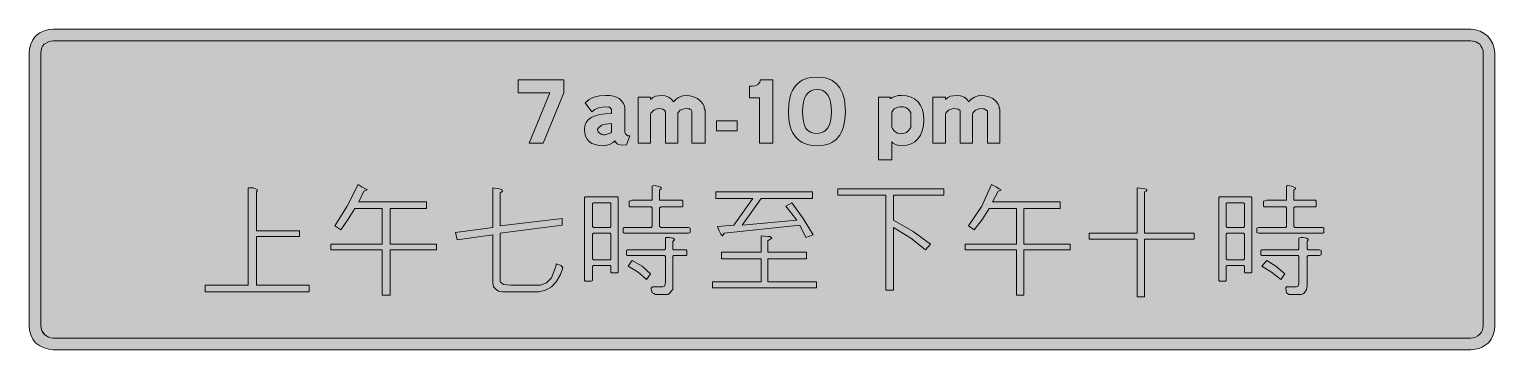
# Model space of a CAD drawing. Header units: metres. Extents: x 18 to 551, y 79 to 195.
import ezdxf

# ---------------------------------------------------------------- set-up
doc = ezdxf.new("R2010")
doc.units = ezdxf.units.M
doc.layers.add('FILL_BLACK_000000', color=7, linetype='Continuous', true_color=0x000000)
doc.layers.add('FILL_PINK_E1E1E1', color=7, linetype='Continuous', true_color=0xe1e1e1)

msp = doc.modelspace()

# ---------------------------------------------------------------- hatches: boundary and pattern name
at = {"layer": 'FILL_BLACK_000000', "true_color": 0x000000}
h = msp.add_hatch(color=7, dxfattribs=at)
h.dxf.hatch_style = 1
h.paths.add_polyline_path([(25.47, 78.76), (23.83, 79.24), (22.24, 79.99), (20.79, 81), (20.17, 81.7), (19.66, 82.45), (18.91, 84.04), (18.51, 85.68), (18.39, 87.3), (18.39, 186.3), (18.51, 187.92), (18.91, 189.56), (19.66, 191.15), (20.17, 191.9), (20.79, 192.6), (21.49, 193.22), (22.24, 193.73), (23.83, 194.47), (25.47, 194.88), (27.09, 195), (541.89, 195), (543.64, 194.82), (545.27, 194.32), (546.75, 193.51), (548.04, 192.45), (549.1, 191.16), (549.91, 189.68), (550.41, 188.05), (550.59, 186.3), (550.59, 87.3), (550.47, 85.68), (550.06, 84.04), (549.32, 82.45), (548.81, 81.7), (548.19, 81), (546.8, 79.99), (546.04, 79.52), (545.19, 79.2), (543.65, 78.79), (541.89, 78.6), (27.09, 78.6), (25.47, 78.76)])
h.paths.add_polyline_path([(543.65, 83.21), (544.46, 83.69), (545.19, 84.3), (545.76, 84.98), (546.13, 85.69), (546.33, 86.45), (546.39, 87.3), (546.39, 186.3), (546.35, 187.2), (546.09, 188.1), (545.64, 188.74), (545.19, 189.6), (543.65, 190.42), (542.79, 190.7), (541.89, 190.8), (27.09, 190.8), (26.19, 190.7), (25.33, 190.42), (23.79, 189.6), (23.22, 188.87), (22.85, 188.06), (22.65, 187.2), (22.59, 186.3), (22.59, 87.3), (22.68, 86.42), (22.96, 85.58), (23.38, 84.82), (23.94, 84.15), (24.61, 83.59), (25.37, 83.17), (26.21, 82.89), (27.09, 82.8), (541.89, 82.8), (542.79, 82.91), (543.65, 83.21)], flags=16)
h = msp.add_hatch(color=7, dxfattribs=at)
h.dxf.hatch_style = 1
h.paths.add_polyline_path([(204.99, 153.6), (199.89, 153.6), (207.39, 171.9), (195.99, 171.9), (195.99, 176.7), (212.49, 176.7), (212.49, 171.9), (204.99, 153.6)])
h = msp.add_hatch(color=7, dxfattribs=at)
h.dxf.hatch_style = 1
h.paths.add_polyline_path([(279.99, 170.1), (279.99, 174.3), (281.01, 174.35), (281.83, 174.49), (282.99, 174.9), (283.66, 175.8), (283.83, 176.25), (283.89, 176.7), (288.39, 176.7), (288.39, 153.6), (283.59, 153.6), (283.59, 170.1), (279.99, 170.1)])
h = msp.add_hatch(color=7, dxfattribs=at)
h.dxf.hatch_style = 1
h.paths.add_polyline_path([(294.47, 169.33), (294.77, 170.59), (295.14, 171.75), (295.61, 172.8), (296.16, 173.76), (296.79, 174.6), (297.49, 175.33), (298.26, 175.95), (299.1, 176.47), (300.02, 176.89), (301.01, 177.2), (302.11, 177.43), (304.59, 177.6), (306.9, 177.43), (307.94, 177.2), (308.9, 176.89), (309.8, 176.47), (310.62, 175.95), (311.39, 175.33), (312.09, 174.6), (312.72, 173.76), (313.27, 172.8), (313.74, 171.75), (314.11, 170.59), (314.41, 169.33), (314.62, 167.98), (314.79, 165), (314.62, 162.2), (314.11, 159.67), (313.74, 158.54), (313.27, 157.49), (312.72, 156.54), (312.09, 155.7), (311.39, 154.97), (310.62, 154.35), (309.8, 153.83), (308.9, 153.41), (307.94, 153.1), (306.9, 152.87), (304.59, 152.7), (303.33, 152.75), (302.16, 152.9), (301.06, 153.14), (300.04, 153.48), (299.1, 153.92), (298.24, 154.46), (297.45, 155.09), (296.75, 155.81), (296.13, 156.63), (295.59, 157.55), (295.14, 158.56), (294.76, 159.66), (294.26, 162.15), (294.09, 165), (294.26, 167.98), (294.47, 169.33)])
h.paths.add_polyline_path([(299.57, 161.66), (299.95, 160.23), (300.39, 159), (301.17, 158.21), (302.15, 157.65), (303.3, 157.31), (304.59, 157.2), (305.76, 157.33), (306.78, 157.7), (307.65, 158.32), (308.38, 159.19), (308.95, 160.29), (309.36, 161.63), (309.61, 163.2), (309.69, 165), (309.61, 166.9), (309.36, 168.54), (308.95, 169.94), (308.38, 171.07), (307.65, 171.96), (306.78, 172.59), (305.76, 172.97), (304.59, 173.1), (303.32, 172.97), (302.23, 172.59), (301.3, 171.96), (300.54, 171.07), (299.95, 169.94), (299.53, 168.54), (299.27, 166.9), (299.19, 165), (299.29, 163.26), (299.57, 161.66)], flags=16)
h = msp.add_hatch(color=7, dxfattribs=at)
h.dxf.hatch_style = 1
h.paths.add_polyline_path([(221.76, 169.48), (222.58, 169.95), (223.48, 170.32), (225.48, 170.83), (227.79, 171), (229.26, 170.94), (230.53, 170.74), (231.63, 170.37), (232.59, 169.8), (233.42, 169.07), (234.09, 168.22), (234.53, 167.27), (234.69, 166.2), (234.69, 157.5), (234.88, 157.05), (235.29, 156.6), (235.78, 156.34), (236.49, 156.3), (235.29, 153), (233.66, 152.94), (232.4, 153.19), (231.92, 153.42), (231.54, 153.72), (231.26, 154.08), (231.09, 154.5), (230.39, 153.84), (229.33, 153.26), (228.09, 152.85), (226.89, 152.7), (225.3, 152.8), (223.91, 153.09), (222.73, 153.57), (221.75, 154.24), (220.99, 155.09), (220.44, 156.12), (220.1, 157.32), (219.99, 158.7), (220.15, 159.99), (220.63, 161.14), (221.38, 162.12), (222.39, 162.9), (223.86, 163.51), (225.58, 163.99), (227.58, 164.29), (229.89, 164.4), (229.89, 165), (229.81, 165.86), (229.64, 166.22), (229.29, 166.5), (229.06, 166.67), (228.76, 166.76), (227.79, 166.8), (226.44, 166.76), (225.09, 166.5), (223.78, 165.86), (222.69, 165), (220.29, 168.3), (220.99, 168.93), (221.76, 169.48)])
h.paths.add_polyline_path([(225.02, 157.72), (225.3, 157.43), (225.69, 157.2), (226.37, 156.79), (226.87, 156.65), (227.49, 156.6), (229.03, 157.09), (229.56, 157.4), (229.89, 157.8), (229.89, 160.8), (227.75, 160.5), (226.89, 160.38), (226.29, 160.2), (225.32, 159.45), (224.79, 158.7), (224.85, 158.13), (225.02, 157.72)], flags=16)
h = msp.add_hatch(color=7, dxfattribs=at)
h.dxf.hatch_style = 1
h.paths.add_polyline_path([(249.35, 170.84), (250.59, 170.36), (251.6, 169.61), (252.39, 168.6), (253.35, 169.61), (254.45, 170.36), (255.72, 170.84), (257.19, 171), (258.27, 170.84), (259.27, 170.6), (260.19, 170.27), (261.02, 169.84), (261.76, 169.31), (262.42, 168.68), (263, 167.94), (263.49, 167.1), (263.49, 166.2), (263.64, 166.01), (263.79, 165.6), (263.79, 153.6), (258.99, 153.6), (258.99, 165), (258.99, 165.3), (258.8, 165.71), (258.39, 165.9), (258.11, 166.07), (257.75, 166.16), (256.89, 166.2), (255.79, 166.04), (254.83, 165.6), (254.15, 164.93), (253.96, 164.53), (253.89, 164.1), (253.89, 163.8), (253.89, 153.6), (249.39, 153.6), (249.39, 165), (249.06, 165.57), (248.53, 165.94), (247.83, 166.14), (246.99, 166.2), (246.06, 166.04), (245.15, 165.6), (244.42, 164.93), (244.16, 164.53), (243.99, 164.1), (243.99, 163.8), (243.99, 153.6), (239.49, 153.6), (239.49, 170.4), (243.99, 170.4), (243.99, 169.5), (244.89, 170.21), (245.79, 170.7), (247.89, 171), (249.35, 170.84)])
h = msp.add_hatch(color=7, dxfattribs=at)
h.dxf.hatch_style = 1
h.paths.add_polyline_path([(332.98, 153.11), (332.07, 153.59), (331.77, 153.88), (331.59, 154.2), (331.59, 147.6), (326.79, 147.6), (326.79, 170.4), (330.99, 170.4), (330.99, 169.8), (331.29, 169.8), (331.82, 170.24), (332.79, 170.62), (333.99, 170.9), (335.19, 171), (337, 170.85), (338.61, 170.4), (339.99, 169.66), (341.15, 168.64), (342.07, 167.35), (342.74, 165.81), (343.15, 164.02), (343.29, 162), (343.14, 159.96), (342.7, 158.14), (342.01, 156.55), (341.08, 155.21), (339.94, 154.14), (338.61, 153.35), (337.12, 152.87), (335.49, 152.7), (334.16, 152.81), (332.98, 153.11)])
h.paths.add_polyline_path([(331.63, 159.45), (331.89, 159), (332.08, 158.55), (332.49, 158.1), (333.12, 157.58), (333.69, 157.31), (334.89, 157.2), (335.22, 157.08), (335.71, 157.12), (336.99, 157.5), (337.85, 158.4), (338.49, 159.3), (338.49, 159.6), (338.49, 160.2), (338.49, 163.8), (338.49, 164.4), (338.49, 164.7), (338.21, 165.23), (337.84, 165.7), (336.92, 166.42), (335.87, 166.81), (335.36, 166.86), (334.89, 166.8), (334.59, 166.8), (333.49, 166.59), (332.53, 166.05), (331.85, 165.28), (331.66, 164.85), (331.59, 164.4), (331.59, 159.9), (331.63, 159.45)], flags=16)
h = msp.add_hatch(color=7, dxfattribs=at)
h.dxf.hatch_style = 1
h.paths.add_polyline_path([(363.01, 166.04), (362.04, 165.6), (361.29, 164.93), (361.07, 164.53), (360.99, 164.1), (360.99, 163.8), (360.99, 153.6), (356.49, 153.6), (356.49, 165), (356.44, 165.31), (356.28, 165.57), (355.74, 165.94), (354.97, 166.14), (354.09, 166.2), (353.16, 166.04), (352.25, 165.6), (351.52, 164.93), (351.26, 164.53), (351.09, 164.1), (351.09, 163.8), (351.09, 153.6), (346.59, 153.6), (346.59, 170.4), (351.09, 170.4), (351.09, 169.5), (351.99, 170.21), (352.89, 170.7), (354.99, 171), (356.62, 170.84), (357.91, 170.36), (358.44, 170.02), (358.87, 169.61), (359.22, 169.13), (359.49, 168.6), (360.49, 169.61), (361.67, 170.36), (362.95, 170.84), (364.29, 171), (365.47, 170.84), (366.54, 170.6), (367.5, 170.27), (368.34, 169.84), (369.07, 169.31), (369.69, 168.68), (370.2, 167.94), (370.59, 167.1), (370.59, 166.2), (370.76, 166.15), (370.85, 166.01), (370.89, 165.6), (370.89, 153.6), (366.39, 153.6), (366.39, 165), (366.33, 165.22), (366.17, 165.45), (365.49, 165.9), (365.21, 166.07), (364.85, 166.16), (363.99, 166.2), (363.01, 166.04)])
h = msp.add_hatch(color=7, dxfattribs=at)
h.dxf.hatch_style = 1
h.paths.add_polyline_path([(267.99, 158.1), (267.99, 161.7), (275.49, 161.7), (275.49, 158.1), (267.99, 158.1)])
h = msp.add_hatch(color=7, dxfattribs=at)
h.dxf.hatch_style = 1
h.paths.add_polyline_path([(149.49, 114.9), (149.49, 98.4), (146.49, 98.4), (146.49, 114.9), (127.89, 114.9), (127.89, 117), (146.49, 117), (146.49, 129.9), (136.59, 129.9), (134.19, 126), (131.49, 122.1), (129.39, 123.6), (133.89, 130.8), (137.79, 138.6), (139.29, 137.7), (140.49, 137.1), (141.09, 136.8), (140.79, 136.5), (139.89, 136.2), (138.09, 132.3), (162.69, 132.3), (162.69, 129.9), (149.49, 129.9), (149.49, 117), (166.29, 117), (166.29, 114.9), (149.49, 114.9)])
h = msp.add_hatch(color=7, dxfattribs=at)
h.dxf.hatch_style = 1
h.paths.add_polyline_path([(379.59, 114.9), (379.59, 98.4), (376.89, 98.4), (376.89, 114.9), (358.29, 114.9), (358.29, 117), (376.89, 117), (376.89, 129.9), (366.99, 129.9), (364.59, 126), (361.59, 122.1), (359.49, 123.6), (364.29, 130.8), (367.89, 138.6), (369.69, 137.7), (370.59, 137.1), (371.19, 136.8), (371.19, 136.5), (370.29, 136.2), (368.19, 132.3), (392.79, 132.3), (392.79, 129.9), (379.59, 129.9), (379.59, 117), (396.39, 117), (396.39, 114.9), (379.59, 114.9)])
h = msp.add_hatch(color=7, dxfattribs=at)
h.dxf.hatch_style = 1
h.paths.add_polyline_path([(100.89, 102), (120.09, 102), (120.09, 99.6), (82.29, 99.6), (82.29, 102), (97.89, 102), (97.89, 137.4), (99.69, 137.4), (100.59, 137.1), (101.19, 136.8), (101.19, 136.2), (100.89, 135.9), (100.89, 121.8), (116.49, 121.8), (116.49, 119.7), (100.89, 119.7), (100.89, 102)])
h = msp.add_hatch(color=7, dxfattribs=at)
h.dxf.hatch_style = 1
h.paths.add_polyline_path([(189.39, 120.9), (189.39, 103.2), (190.59, 102.3), (193.29, 102), (204.09, 102), (206.19, 102.9), (207.99, 104.7), (209.79, 109.2), (209.79, 109.8), (211.59, 109.2), (212.19, 108.3), (211.29, 105.9), (209.79, 103.2), (207.99, 101.4), (205.89, 100.2), (203.49, 99.6), (190.29, 99.6), (188.79, 99.9), (187.89, 100.5), (186.99, 101.4), (186.69, 102.9), (186.69, 120.3), (173.79, 118.5), (173.19, 121.2), (186.69, 123), (186.69, 137.4), (189.09, 137.1), (189.99, 136.8), (190.29, 136.2), (189.99, 135.9), (189.39, 135.6), (189.39, 123.6), (211.89, 126.3), (211.89, 123.9), (189.39, 120.9)])
h = msp.add_hatch(color=7, dxfattribs=at)
h.dxf.hatch_style = 1
h.paths.add_polyline_path([(229.89, 106.5), (229.59, 106.8), (229.59, 108.9), (229.29, 109.2), (223.29, 109.2), (222.99, 108.9), (222.99, 103.8), (222.39, 103.5), (220.29, 103.5), (219.99, 103.8), (219.99, 133.8), (220.29, 134.1), (231.99, 134.1), (232.29, 133.8), (232.29, 106.8), (231.99, 106.5), (229.89, 106.5)])
h.paths.add_polyline_path([(223.29, 120.9), (222.99, 120.6), (222.99, 111.6), (223.29, 111.3), (229.29, 111.3), (229.59, 111.6), (229.59, 120.6), (229.29, 120.9), (223.29, 120.9)], flags=16)
h.paths.add_polyline_path([(229.59, 123.3), (229.59, 131.7), (229.29, 132), (223.29, 132), (222.99, 131.7), (222.99, 123.3), (223.29, 123), (229.29, 123), (229.59, 123.3)], flags=16)
h = msp.add_hatch(color=7, dxfattribs=at)
h.dxf.hatch_style = 1
h.paths.add_polyline_path([(257.79, 123), (258.39, 122.7), (258.39, 121.2), (257.79, 120.9), (234.39, 120.9), (234.09, 121.2), (234.09, 122.7), (234.39, 123), (244.29, 123), (244.59, 123.3), (244.59, 130.2), (244.29, 130.5), (237.39, 130.5), (236.49, 130.5), (236.19, 130.8), (236.19, 132.6), (236.49, 132.6), (237.39, 132.9), (244.29, 132.9), (244.59, 132.9), (244.59, 138), (245.19, 138.3), (246.69, 138), (247.59, 137.7), (247.89, 137.4), (247.89, 137.1), (247.29, 136.5), (247.29, 132.9), (247.89, 132.9), (255.39, 132.9), (255.69, 132.6), (255.69, 130.8), (255.39, 130.5), (247.89, 130.5), (247.29, 130.2), (247.29, 123.3), (247.89, 123), (257.79, 123)])
h = msp.add_hatch(color=7, dxfattribs=at)
h.dxf.hatch_style = 1
h.paths.add_polyline_path([(270.39, 120.3), (270.09, 120), (269.49, 120.6), (268.89, 121.8), (268.29, 123.3), (274.29, 123.9), (281.19, 133.5), (267.69, 133.5), (267.69, 135.9), (302.79, 135.9), (302.79, 133.5), (284.19, 133.5), (277.29, 123.9), (297.09, 125.7), (293.19, 130.8), (295.29, 132), (299.49, 126.3), (303.09, 120.3), (300.39, 119.4), (298.29, 123.9), (270.69, 120.9), (270.39, 120.3)])
h = msp.add_hatch(color=7, dxfattribs=at)
h.dxf.hatch_style = 1
h.paths.add_polyline_path([(332.19, 100.2), (329.49, 100.2), (329.49, 134.7), (312.09, 134.7), (312.09, 137.1), (350.49, 137.1), (350.49, 134.7), (332.19, 134.7), (332.19, 125.7), (339.39, 121.5), (345.69, 117), (343.89, 114.9), (338.49, 119.1), (332.19, 123), (332.19, 100.2)])
h = msp.add_hatch(color=7, dxfattribs=at)
h.dxf.hatch_style = 1
h.paths.add_polyline_path([(423.39, 118.8), (423.39, 97.8), (420.69, 97.8), (420.69, 118.8), (403.29, 118.8), (403.29, 120.9), (420.69, 120.9), (420.69, 137.4), (423.69, 137.1), (424.29, 136.8), (424.29, 136.5), (423.99, 136.2), (423.39, 135.9), (423.39, 120.9), (441.39, 120.9), (441.39, 118.8), (423.39, 118.8)])
h = msp.add_hatch(color=7, dxfattribs=at)
h.dxf.hatch_style = 1
h.paths.add_polyline_path([(459.99, 106.5), (459.69, 106.8), (459.69, 108.9), (459.39, 109.2), (453.39, 109.2), (453.09, 108.9), (453.09, 103.8), (452.79, 103.5), (450.69, 103.5), (450.39, 103.8), (450.39, 133.8), (450.69, 134.1), (462.09, 134.1), (462.39, 133.8), (462.39, 106.8), (462.09, 106.5), (459.99, 106.5)])
h.paths.add_polyline_path([(459.69, 120.6), (459.39, 120.9), (453.39, 120.9), (453.09, 120.6), (453.09, 111.6), (453.39, 111.3), (459.39, 111.3), (459.69, 111.6), (459.69, 120.6)], flags=16)
h.paths.add_polyline_path([(459.69, 123.3), (459.69, 131.7), (459.39, 132), (453.39, 132), (453.09, 131.7), (453.09, 123.3), (453.39, 123), (459.39, 123), (459.69, 123.3)], flags=16)
h = msp.add_hatch(color=7, dxfattribs=at)
h.dxf.hatch_style = 1
h.paths.add_polyline_path([(466.89, 130.5), (466.59, 130.8), (466.59, 132.6), (466.89, 132.6), (467.79, 132.9), (474.69, 132.9), (474.99, 132.9), (474.99, 138), (475.29, 138.3), (476.79, 138), (477.69, 137.7), (478.29, 137.4), (478.29, 137.1), (477.69, 136.5), (477.69, 132.9), (477.99, 132.9), (485.49, 132.9), (485.79, 132.6), (485.79, 130.8), (485.49, 130.5), (477.99, 130.5), (477.69, 130.2), (477.69, 123.3), (477.99, 123), (488.19, 123), (488.49, 122.7), (488.49, 121.2), (488.19, 120.9), (464.79, 120.9), (464.19, 121.2), (464.19, 122.7), (464.79, 123), (474.69, 123), (474.99, 123.3), (474.99, 130.2), (474.69, 130.5), (467.79, 130.5), (466.89, 130.5)])
h = msp.add_hatch(color=7, dxfattribs=at)
h.dxf.hatch_style = 1
h.paths.add_polyline_path([(235.29, 113.1), (235.29, 114.6), (235.59, 114.9), (249.09, 114.9), (249.39, 115.2), (249.39, 119.1), (249.69, 119.4), (250.89, 119.4), (252.09, 119.1), (252.69, 118.8), (252.69, 118.5), (252.09, 117.9), (252.09, 115.2), (252.39, 114.9), (256.89, 114.9), (257.19, 114.6), (257.19, 113.1), (256.89, 112.8), (252.39, 112.8), (252.09, 112.5), (252.09, 101.7), (252.09, 100.5), (251.49, 99.9), (250.89, 99), (250.29, 98.7), (245.79, 98.7), (245.19, 99), (244.59, 99.3), (244.29, 100.8), (244.29, 101.1), (244.89, 101.4), (248.49, 101.4), (249.09, 101.7), (249.39, 102.9), (249.39, 112.5), (249.09, 112.8), (235.59, 112.8), (235.29, 113.1)])
h = msp.add_hatch(color=7, dxfattribs=at)
h.dxf.hatch_style = 1
h.paths.add_polyline_path([(300.69, 114), (300.69, 111.6), (286.59, 111.6), (286.59, 103.2), (304.29, 103.2), (304.29, 101.1), (266.49, 101.1), (266.49, 103.2), (284.19, 103.2), (284.19, 111.6), (269.79, 111.6), (269.79, 114), (284.19, 114), (284.19, 120), (286.59, 119.7), (287.49, 119.7), (288.09, 119.1), (287.49, 118.8), (286.59, 118.2), (286.59, 114), (300.69, 114)])
h = msp.add_hatch(color=7, dxfattribs=at)
h.dxf.hatch_style = 1
h.paths.add_polyline_path([(465.69, 113.1), (465.69, 114.6), (465.99, 114.9), (479.19, 114.9), (479.49, 115.2), (479.49, 119.1), (480.09, 119.4), (480.99, 119.4), (482.19, 119.1), (482.79, 118.8), (482.79, 118.5), (482.49, 117.9), (482.49, 115.2), (482.79, 114.9), (486.99, 114.9), (487.59, 114.6), (487.59, 113.1), (486.99, 112.8), (482.79, 112.8), (482.49, 112.5), (482.49, 101.7), (482.19, 100.5), (481.89, 99.9), (481.29, 99), (480.39, 98.7), (475.89, 98.7), (475.29, 99), (474.99, 99.3), (474.69, 100.8), (474.69, 101.1), (474.99, 101.4), (478.59, 101.4), (479.19, 101.7), (479.49, 102.9), (479.49, 112.5), (479.19, 112.8), (465.99, 112.8), (465.69, 113.1)])
h = msp.add_hatch(color=7, dxfattribs=at)
h.dxf.hatch_style = 1
h.paths.add_polyline_path([(239.49, 106.8), (235.89, 108.9), (237.39, 111), (240.99, 108.9), (243.99, 106.2), (242.49, 104.1), (239.49, 106.8)])
h = msp.add_hatch(color=7, dxfattribs=at)
h.dxf.hatch_style = 1
h.paths.add_polyline_path([(474.39, 106.2), (472.89, 104.1), (469.59, 106.8), (465.99, 108.9), (467.79, 111), (471.09, 108.9), (474.39, 106.2)])
at = {"layer": 'FILL_PINK_E1E1E1', "true_color": 0xe1e1e1}
h = msp.add_hatch(color=7, dxfattribs=at)
h.dxf.hatch_style = 1
h.paths.add_polyline_path([(27.09, 82.8), (26.19, 82.91), (25.33, 83.21), (24.52, 83.69), (23.79, 84.3), (23.22, 84.98), (22.85, 85.69), (22.65, 86.45), (22.59, 87.3), (22.59, 186.3), (22.65, 187.2), (22.85, 188.06), (23.22, 188.87), (23.79, 189.6), (25.33, 190.42), (26.19, 190.7), (27.09, 190.8), (541.89, 190.8), (543.69, 190.5), (545.19, 189.6), (545.64, 188.74), (546.09, 188.1), (546.35, 187.2), (546.39, 186.3), (546.39, 87.3), (546.33, 86.45), (546.13, 85.69), (545.76, 84.98), (545.19, 84.3), (544.46, 83.69), (543.65, 83.21), (542.79, 82.91), (541.89, 82.8), (27.09, 82.8)])

# ---------------------------------------------------------------- linework, layer by layer
at = {"layer": 'FILL_BLACK_000000', "lineweight": 0, "true_color": 0x000000}
for points in [[(25.47, 78.76), (23.83, 79.24), (22.24, 79.99), (20.79, 81), (20.17, 81.7), (19.66, 82.45), (18.91, 84.04), (18.51, 85.68), (18.39, 87.3), (18.39, 186.3), (18.51, 187.92), (18.91, 189.56), (19.66, 191.15), (20.17, 191.9), (20.79, 192.6), (21.49, 193.22), (22.24, 193.73), (23.83, 194.47), (25.47, 194.88), (27.09, 195), (541.89, 195), (543.64, 194.82), (545.27, 194.32), (546.75, 193.51), (548.04, 192.45), (549.1, 191.16), (549.91, 189.68), (550.41, 188.05), (550.59, 186.3), (550.59, 87.3), (550.47, 85.68), (550.06, 84.04), (549.32, 82.45), (548.81, 81.7), (548.19, 81), (546.8, 79.99), (546.04, 79.52), (545.19, 79.2), (543.65, 78.79), (541.89, 78.6), (27.09, 78.6)], [(543.65, 83.21), (544.46, 83.69), (545.19, 84.3), (545.76, 84.98), (546.13, 85.69), (546.33, 86.45), (546.39, 87.3), (546.39, 186.3), (546.35, 187.2), (546.09, 188.1), (545.64, 188.74), (545.19, 189.6), (543.65, 190.42), (542.79, 190.7), (541.89, 190.8), (27.09, 190.8), (26.19, 190.7), (25.33, 190.42), (23.79, 189.6), (23.22, 188.87), (22.85, 188.06), (22.65, 187.2), (22.59, 186.3), (22.59, 87.3), (22.68, 86.42), (22.96, 85.58), (23.38, 84.82), (23.94, 84.15), (24.61, 83.59), (25.37, 83.17), (26.21, 82.89), (27.09, 82.8), (541.89, 82.8), (542.79, 82.91)], [(204.99, 153.6), (199.89, 153.6), (207.39, 171.9), (195.99, 171.9), (195.99, 176.7), (212.49, 176.7), (212.49, 171.9)], [(279.99, 170.1), (279.99, 174.3), (281.01, 174.35), (281.83, 174.49), (282.99, 174.9), (283.66, 175.8), (283.83, 176.25), (283.89, 176.7), (288.39, 176.7), (288.39, 153.6), (283.59, 153.6), (283.59, 170.1)], [(294.47, 169.33), (294.77, 170.59), (295.14, 171.75), (295.61, 172.8), (296.16, 173.76), (296.79, 174.6), (297.49, 175.33), (298.26, 175.95), (299.1, 176.47), (300.02, 176.89), (301.01, 177.2), (302.11, 177.43), (304.59, 177.6), (306.9, 177.43), (307.94, 177.2), (308.9, 176.89), (309.8, 176.47), (310.62, 175.95), (311.39, 175.33), (312.09, 174.6), (312.72, 173.76), (313.27, 172.8), (313.74, 171.75), (314.11, 170.59), (314.41, 169.33), (314.62, 167.98), (314.79, 165), (314.62, 162.2), (314.11, 159.67), (313.74, 158.54), (313.27, 157.49), (312.72, 156.54), (312.09, 155.7), (311.39, 154.97), (310.62, 154.35), (309.8, 153.83), (308.9, 153.41), (307.94, 153.1), (306.9, 152.87), (304.59, 152.7), (303.33, 152.75), (302.16, 152.9), (301.06, 153.14), (300.04, 153.48), (299.1, 153.92), (298.24, 154.46), (297.45, 155.09), (296.75, 155.81), (296.13, 156.63), (295.59, 157.55), (295.14, 158.56), (294.76, 159.66), (294.26, 162.15), (294.09, 165), (294.26, 167.98)], [(221.76, 169.48), (222.58, 169.95), (223.48, 170.32), (225.48, 170.83), (227.79, 171), (229.26, 170.94), (230.53, 170.74), (231.63, 170.37), (232.59, 169.8), (233.42, 169.07), (234.09, 168.22), (234.53, 167.27), (234.69, 166.2), (234.69, 157.5), (234.88, 157.05), (235.29, 156.6), (235.78, 156.34), (236.49, 156.3), (235.29, 153), (233.66, 152.94), (232.4, 153.19), (231.92, 153.42), (231.54, 153.72), (231.26, 154.08), (231.09, 154.5), (230.39, 153.84), (229.33, 153.26), (228.09, 152.85), (226.89, 152.7), (225.3, 152.8), (223.91, 153.09), (222.73, 153.57), (221.75, 154.24), (220.99, 155.09), (220.44, 156.12), (220.1, 157.32), (219.99, 158.7), (220.15, 159.99), (220.63, 161.14), (221.38, 162.12), (222.39, 162.9), (223.86, 163.51), (225.58, 163.99), (227.58, 164.29), (229.89, 164.4), (229.89, 165), (229.81, 165.86), (229.64, 166.22), (229.29, 166.5), (229.06, 166.67), (228.76, 166.76), (227.79, 166.8), (226.44, 166.76), (225.09, 166.5), (223.78, 165.86), (222.69, 165), (220.29, 168.3), (220.99, 168.93)], [(249.35, 170.84), (250.59, 170.36), (251.6, 169.61), (252.39, 168.6), (253.35, 169.61), (254.45, 170.36), (255.72, 170.84), (257.19, 171), (258.27, 170.84), (259.27, 170.6), (260.19, 170.27), (261.02, 169.84), (261.76, 169.31), (262.42, 168.68), (263, 167.94), (263.49, 167.1), (263.49, 166.2), (263.64, 166.01), (263.79, 165.6), (263.79, 153.6), (258.99, 153.6), (258.99, 165), (258.99, 165.3), (258.8, 165.71), (258.39, 165.9), (258.11, 166.07), (257.75, 166.16), (256.89, 166.2), (255.79, 166.04), (254.83, 165.6), (254.15, 164.93), (253.96, 164.53), (253.89, 164.1), (253.89, 163.8), (253.89, 153.6), (249.39, 153.6), (249.39, 165), (249.06, 165.57), (248.53, 165.94), (247.83, 166.14), (246.99, 166.2), (246.06, 166.04), (245.15, 165.6), (244.42, 164.93), (244.16, 164.53), (243.99, 164.1), (243.99, 163.8), (243.99, 153.6), (239.49, 153.6), (239.49, 170.4), (243.99, 170.4), (243.99, 169.5), (244.89, 170.21), (245.79, 170.7), (247.89, 171)], [(299.57, 161.66), (299.95, 160.23), (300.39, 159), (301.17, 158.21), (302.15, 157.65), (303.3, 157.31), (304.59, 157.2), (305.76, 157.33), (306.78, 157.7), (307.65, 158.32), (308.38, 159.19), (308.95, 160.29), (309.36, 161.63), (309.61, 163.2), (309.69, 165), (309.61, 166.9), (309.36, 168.54), (308.95, 169.94), (308.38, 171.07), (307.65, 171.96), (306.78, 172.59), (305.76, 172.97), (304.59, 173.1), (303.32, 172.97), (302.23, 172.59), (301.3, 171.96), (300.54, 171.07), (299.95, 169.94), (299.53, 168.54), (299.27, 166.9), (299.19, 165), (299.29, 163.26)], [(332.98, 153.11), (332.07, 153.59), (331.77, 153.88), (331.59, 154.2), (331.59, 147.6), (326.79, 147.6), (326.79, 170.4), (330.99, 170.4), (330.99, 169.8), (331.29, 169.8), (331.82, 170.24), (332.79, 170.62), (333.99, 170.9), (335.19, 171), (337, 170.85), (338.61, 170.4), (339.99, 169.66), (341.15, 168.64), (342.07, 167.35), (342.74, 165.81), (343.15, 164.02), (343.29, 162), (343.14, 159.96), (342.7, 158.14), (342.01, 156.55), (341.08, 155.21), (339.94, 154.14), (338.61, 153.35), (337.12, 152.87), (335.49, 152.7), (334.16, 152.81)], [(363.01, 166.04), (362.04, 165.6), (361.29, 164.93), (361.07, 164.53), (360.99, 164.1), (360.99, 163.8), (360.99, 153.6), (356.49, 153.6), (356.49, 165), (356.44, 165.31), (356.28, 165.57), (355.74, 165.94), (354.97, 166.14), (354.09, 166.2), (353.16, 166.04), (352.25, 165.6), (351.52, 164.93), (351.26, 164.53), (351.09, 164.1), (351.09, 163.8), (351.09, 153.6), (346.59, 153.6), (346.59, 170.4), (351.09, 170.4), (351.09, 169.5), (351.99, 170.21), (352.89, 170.7), (354.99, 171), (356.62, 170.84), (357.91, 170.36), (358.44, 170.02), (358.87, 169.61), (359.22, 169.13), (359.49, 168.6), (360.49, 169.61), (361.67, 170.36), (362.95, 170.84), (364.29, 171), (365.47, 170.84), (366.54, 170.6), (367.5, 170.27), (368.34, 169.84), (369.07, 169.31), (369.69, 168.68), (370.2, 167.94), (370.59, 167.1), (370.59, 166.2), (370.76, 166.15), (370.85, 166.01), (370.89, 165.6), (370.89, 153.6), (366.39, 153.6), (366.39, 165), (366.33, 165.22), (366.17, 165.45), (365.49, 165.9), (365.21, 166.07), (364.85, 166.16), (363.99, 166.2)], [(331.63, 159.45), (331.89, 159), (332.08, 158.55), (332.49, 158.1), (333.12, 157.58), (333.69, 157.31), (334.89, 157.2), (335.22, 157.08), (335.71, 157.12), (336.99, 157.5), (337.85, 158.4), (338.49, 159.3), (338.49, 159.6), (338.49, 160.2), (338.49, 163.8), (338.49, 164.4), (338.49, 164.7), (338.21, 165.23), (337.84, 165.7), (336.92, 166.42), (335.87, 166.81), (335.36, 166.86), (334.89, 166.8), (334.59, 166.8), (333.49, 166.59), (332.53, 166.05), (331.85, 165.28), (331.66, 164.85), (331.59, 164.4), (331.59, 159.9)], [(225.02, 157.72), (225.3, 157.43), (225.69, 157.2), (226.37, 156.79), (226.87, 156.65), (227.49, 156.6), (229.03, 157.09), (229.56, 157.4), (229.89, 157.8), (229.89, 160.8), (227.75, 160.5), (226.89, 160.38), (226.29, 160.2), (225.32, 159.45), (224.79, 158.7), (224.85, 158.13)], [(267.99, 158.1), (267.99, 161.7), (275.49, 161.7), (275.49, 158.1)], [(149.49, 114.9), (149.49, 98.4), (146.49, 98.4), (146.49, 114.9), (127.89, 114.9), (127.89, 117), (146.49, 117), (146.49, 129.9), (136.59, 129.9), (134.19, 126), (131.49, 122.1), (129.39, 123.6), (133.89, 130.8), (137.79, 138.6), (139.29, 137.7), (140.49, 137.1), (141.09, 136.8), (140.79, 136.5), (139.89, 136.2), (138.09, 132.3), (162.69, 132.3), (162.69, 129.9), (149.49, 129.9), (149.49, 117), (166.29, 117), (166.29, 114.9)], [(379.59, 114.9), (379.59, 98.4), (376.89, 98.4), (376.89, 114.9), (358.29, 114.9), (358.29, 117), (376.89, 117), (376.89, 129.9), (366.99, 129.9), (364.59, 126), (361.59, 122.1), (359.49, 123.6), (364.29, 130.8), (367.89, 138.6), (369.69, 137.7), (370.59, 137.1), (371.19, 136.8), (371.19, 136.5), (370.29, 136.2), (368.19, 132.3), (392.79, 132.3), (392.79, 129.9), (379.59, 129.9), (379.59, 117), (396.39, 117), (396.39, 114.9)], [(100.89, 102), (120.09, 102), (120.09, 99.6), (82.29, 99.6), (82.29, 102), (97.89, 102), (97.89, 137.4), (99.69, 137.4), (100.59, 137.1), (101.19, 136.8), (101.19, 136.2), (100.89, 135.9), (100.89, 121.8), (116.49, 121.8), (116.49, 119.7), (100.89, 119.7)], [(189.39, 120.9), (189.39, 103.2), (190.59, 102.3), (193.29, 102), (204.09, 102), (206.19, 102.9), (207.99, 104.7), (209.79, 109.2), (209.79, 109.8), (211.59, 109.2), (212.19, 108.3), (211.29, 105.9), (209.79, 103.2), (207.99, 101.4), (205.89, 100.2), (203.49, 99.6), (190.29, 99.6), (188.79, 99.9), (187.89, 100.5), (186.99, 101.4), (186.69, 102.9), (186.69, 120.3), (173.79, 118.5), (173.19, 121.2), (186.69, 123), (186.69, 137.4), (189.09, 137.1), (189.99, 136.8), (190.29, 136.2), (189.99, 135.9), (189.39, 135.6), (189.39, 123.6), (211.89, 126.3), (211.89, 123.9)], [(229.89, 106.5), (229.59, 106.8), (229.59, 108.9), (229.29, 109.2), (223.29, 109.2), (222.99, 108.9), (222.99, 103.8), (222.39, 103.5), (220.29, 103.5), (219.99, 103.8), (219.99, 133.8), (220.29, 134.1), (231.99, 134.1), (232.29, 133.8), (232.29, 106.8), (231.99, 106.5)], [(257.79, 123), (258.39, 122.7), (258.39, 121.2), (257.79, 120.9), (234.39, 120.9), (234.09, 121.2), (234.09, 122.7), (234.39, 123), (244.29, 123), (244.59, 123.3), (244.59, 130.2), (244.29, 130.5), (237.39, 130.5), (236.49, 130.5), (236.19, 130.8), (236.19, 132.6), (236.49, 132.6), (237.39, 132.9), (244.29, 132.9), (244.59, 132.9), (244.59, 138), (245.19, 138.3), (246.69, 138), (247.59, 137.7), (247.89, 137.4), (247.89, 137.1), (247.29, 136.5), (247.29, 132.9), (247.89, 132.9), (255.39, 132.9), (255.69, 132.6), (255.69, 130.8), (255.39, 130.5), (247.89, 130.5), (247.29, 130.2), (247.29, 123.3), (247.89, 123)], [(270.39, 120.3), (270.09, 120), (269.49, 120.6), (268.89, 121.8), (268.29, 123.3), (274.29, 123.9), (281.19, 133.5), (267.69, 133.5), (267.69, 135.9), (302.79, 135.9), (302.79, 133.5), (284.19, 133.5), (277.29, 123.9), (297.09, 125.7), (293.19, 130.8), (295.29, 132), (299.49, 126.3), (303.09, 120.3), (300.39, 119.4), (298.29, 123.9), (270.69, 120.9)], [(332.19, 100.2), (329.49, 100.2), (329.49, 134.7), (312.09, 134.7), (312.09, 137.1), (350.49, 137.1), (350.49, 134.7), (332.19, 134.7), (332.19, 125.7), (339.39, 121.5), (345.69, 117), (343.89, 114.9), (338.49, 119.1), (332.19, 123)], [(423.39, 118.8), (423.39, 97.8), (420.69, 97.8), (420.69, 118.8), (403.29, 118.8), (403.29, 120.9), (420.69, 120.9), (420.69, 137.4), (423.69, 137.1), (424.29, 136.8), (424.29, 136.5), (423.99, 136.2), (423.39, 135.9), (423.39, 120.9), (441.39, 120.9), (441.39, 118.8)], [(459.99, 106.5), (459.69, 106.8), (459.69, 108.9), (459.39, 109.2), (453.39, 109.2), (453.09, 108.9), (453.09, 103.8), (452.79, 103.5), (450.69, 103.5), (450.39, 103.8), (450.39, 133.8), (450.69, 134.1), (462.09, 134.1), (462.39, 133.8), (462.39, 106.8), (462.09, 106.5)], [(466.89, 130.5), (466.59, 130.8), (466.59, 132.6), (466.89, 132.6), (467.79, 132.9), (474.69, 132.9), (474.99, 132.9), (474.99, 138), (475.29, 138.3), (476.79, 138), (477.69, 137.7), (478.29, 137.4), (478.29, 137.1), (477.69, 136.5), (477.69, 132.9), (477.99, 132.9), (485.49, 132.9), (485.79, 132.6), (485.79, 130.8), (485.49, 130.5), (477.99, 130.5), (477.69, 130.2), (477.69, 123.3), (477.99, 123), (488.19, 123), (488.49, 122.7), (488.49, 121.2), (488.19, 120.9), (464.79, 120.9), (464.19, 121.2), (464.19, 122.7), (464.79, 123), (474.69, 123), (474.99, 123.3), (474.99, 130.2), (474.69, 130.5), (467.79, 130.5)], [(229.59, 123.3), (229.59, 131.7), (229.29, 132), (223.29, 132), (222.99, 131.7), (222.99, 123.3), (223.29, 123), (229.29, 123)], [(459.69, 123.3), (459.69, 131.7), (459.39, 132), (453.39, 132), (453.09, 131.7), (453.09, 123.3), (453.39, 123), (459.39, 123)], [(223.29, 120.9), (222.99, 120.6), (222.99, 111.6), (223.29, 111.3), (229.29, 111.3), (229.59, 111.6), (229.59, 120.6), (229.29, 120.9)], [(235.29, 113.1), (235.29, 114.6), (235.59, 114.9), (249.09, 114.9), (249.39, 115.2), (249.39, 119.1), (249.69, 119.4), (250.89, 119.4), (252.09, 119.1), (252.69, 118.8), (252.69, 118.5), (252.09, 117.9), (252.09, 115.2), (252.39, 114.9), (256.89, 114.9), (257.19, 114.6), (257.19, 113.1), (256.89, 112.8), (252.39, 112.8), (252.09, 112.5), (252.09, 101.7), (252.09, 100.5), (251.49, 99.9), (250.89, 99), (250.29, 98.7), (245.79, 98.7), (245.19, 99), (244.59, 99.3), (244.29, 100.8), (244.29, 101.1), (244.89, 101.4), (248.49, 101.4), (249.09, 101.7), (249.39, 102.9), (249.39, 112.5), (249.09, 112.8), (235.59, 112.8)], [(300.69, 114), (300.69, 111.6), (286.59, 111.6), (286.59, 103.2), (304.29, 103.2), (304.29, 101.1), (266.49, 101.1), (266.49, 103.2), (284.19, 103.2), (284.19, 111.6), (269.79, 111.6), (269.79, 114), (284.19, 114), (284.19, 120), (286.59, 119.7), (287.49, 119.7), (288.09, 119.1), (287.49, 118.8), (286.59, 118.2), (286.59, 114)], [(459.69, 120.6), (459.39, 120.9), (453.39, 120.9), (453.09, 120.6), (453.09, 111.6), (453.39, 111.3), (459.39, 111.3), (459.69, 111.6)], [(465.69, 113.1), (465.69, 114.6), (465.99, 114.9), (479.19, 114.9), (479.49, 115.2), (479.49, 119.1), (480.09, 119.4), (480.99, 119.4), (482.19, 119.1), (482.79, 118.8), (482.79, 118.5), (482.49, 117.9), (482.49, 115.2), (482.79, 114.9), (486.99, 114.9), (487.59, 114.6), (487.59, 113.1), (486.99, 112.8), (482.79, 112.8), (482.49, 112.5), (482.49, 101.7), (482.19, 100.5), (481.89, 99.9), (481.29, 99), (480.39, 98.7), (475.89, 98.7), (475.29, 99), (474.99, 99.3), (474.69, 100.8), (474.69, 101.1), (474.99, 101.4), (478.59, 101.4), (479.19, 101.7), (479.49, 102.9), (479.49, 112.5), (479.19, 112.8), (465.99, 112.8)], [(239.49, 106.8), (235.89, 108.9), (237.39, 111), (240.99, 108.9), (243.99, 106.2), (242.49, 104.1)], [(474.39, 106.2), (472.89, 104.1), (469.59, 106.8), (465.99, 108.9), (467.79, 111), (471.09, 108.9)]]:
    msp.add_lwpolyline(points, close=True, dxfattribs=at)
at = {"layer": 'FILL_PINK_E1E1E1', "lineweight": 0, "true_color": 0xe1e1e1}
msp.add_lwpolyline([(27.09, 82.8), (26.19, 82.91), (25.33, 83.21), (24.52, 83.69), (23.79, 84.3), (23.22, 84.98), (22.85, 85.69), (22.65, 86.45), (22.59, 87.3), (22.59, 186.3), (22.65, 187.2), (22.85, 188.06), (23.22, 188.87), (23.79, 189.6), (25.33, 190.42), (26.19, 190.7), (27.09, 190.8), (541.89, 190.8), (543.69, 190.5), (545.19, 189.6), (545.64, 188.74), (546.09, 188.1), (546.35, 187.2), (546.39, 186.3), (546.39, 87.3), (546.33, 86.45), (546.13, 85.69), (545.76, 84.98), (545.19, 84.3), (544.46, 83.69), (543.65, 83.21), (542.79, 82.91), (541.89, 82.8)], close=True, dxfattribs=at)

doc.saveas('drawing.dxf')
